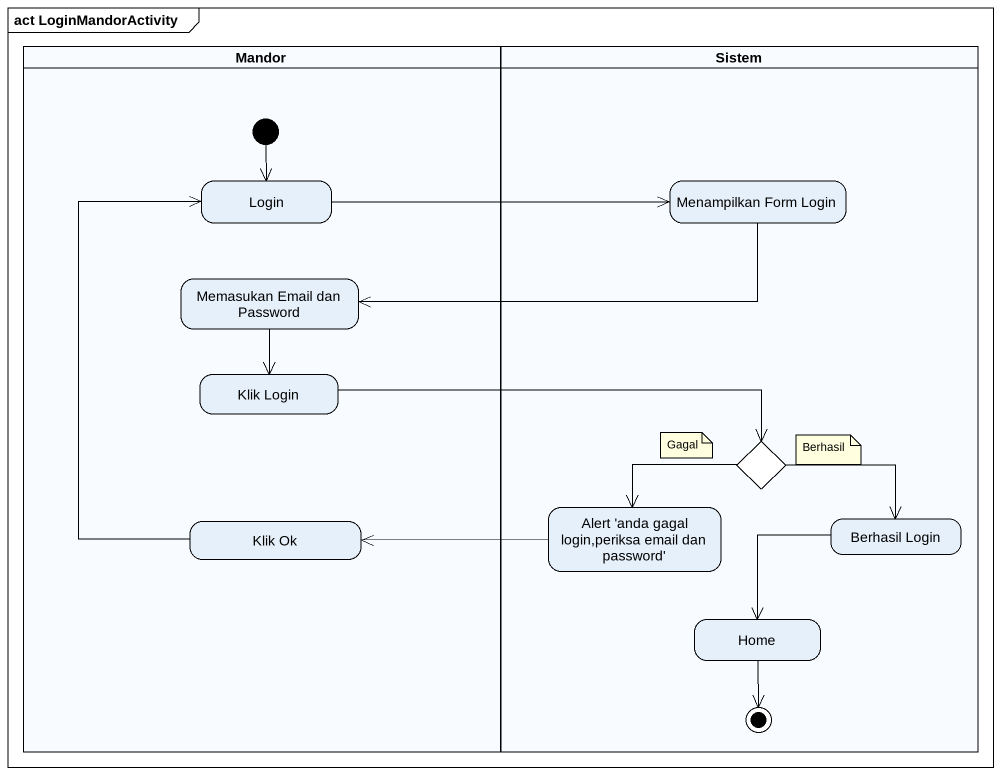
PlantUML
@startuml
mainframe act LoginMandorActivity
hide empty description
state Mandor <<partition>> {
  state Login
  state "Memasukan Email dan Password" as Memasukan_Email_dan_Password
  state "Klik Login" as Klik_Login
  state "Klik Ok" as Klik_Ok
  [*] --> Login
}
state Sistem <<partition>> {
  state "Menampilkan Form Login" as Menampilkan_Form_Login
  state choice1 <<choice>>
  state "Alert 'anda gagal login,periksa email dan password'" as Alert_anda_gagal_login
  state "Berhasil Login" as Berhasil_Login
  state Home
  Home --> [*]
}
Login -right-> Menampilkan_Form_Login
Menampilkan_Form_Login -left-> Memasukan_Email_dan_Password
Memasukan_Email_dan_Password --> Klik_Login
Klik_Login -right-> choice1
choice1 -left-> Alert_anda_gagal_login
choice1 -right-> Berhasil_Login
Klik_Ok -up-> Login
Alert_anda_gagal_login -left-> Klik_Ok
Berhasil_Login --> Home
note as N1
  Gagal
end note
note as N2
  Berhasil
end note
@enduml
